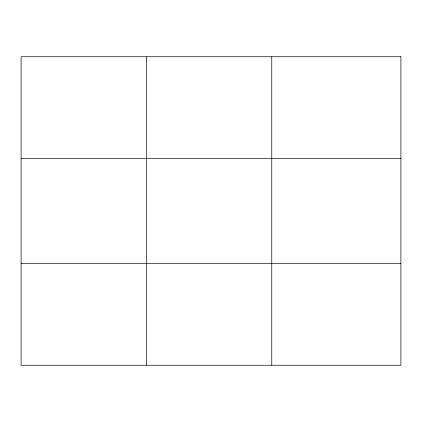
<?xml version="1.0" encoding="UTF-8"?>
<svg xmlns="http://www.w3.org/2000/svg" width="422" height="422" viewBox="0 0 422 422"><rect width="100%" height="100%" fill="white"/><g stroke="black" fill="none" stroke-linecap="round" stroke-linejoin="round"><path stroke-width="0.63" d="M146.434 56.743L146.434 365.257M271.768 56.743L271.768 365.257M21.1 158.551L400.9 158.551M21.1 263.449L400.9 263.449M400.9 56.743L400.9 365.257L21.1 365.257L21.1 56.743L400.9 56.743"/></g></svg>
